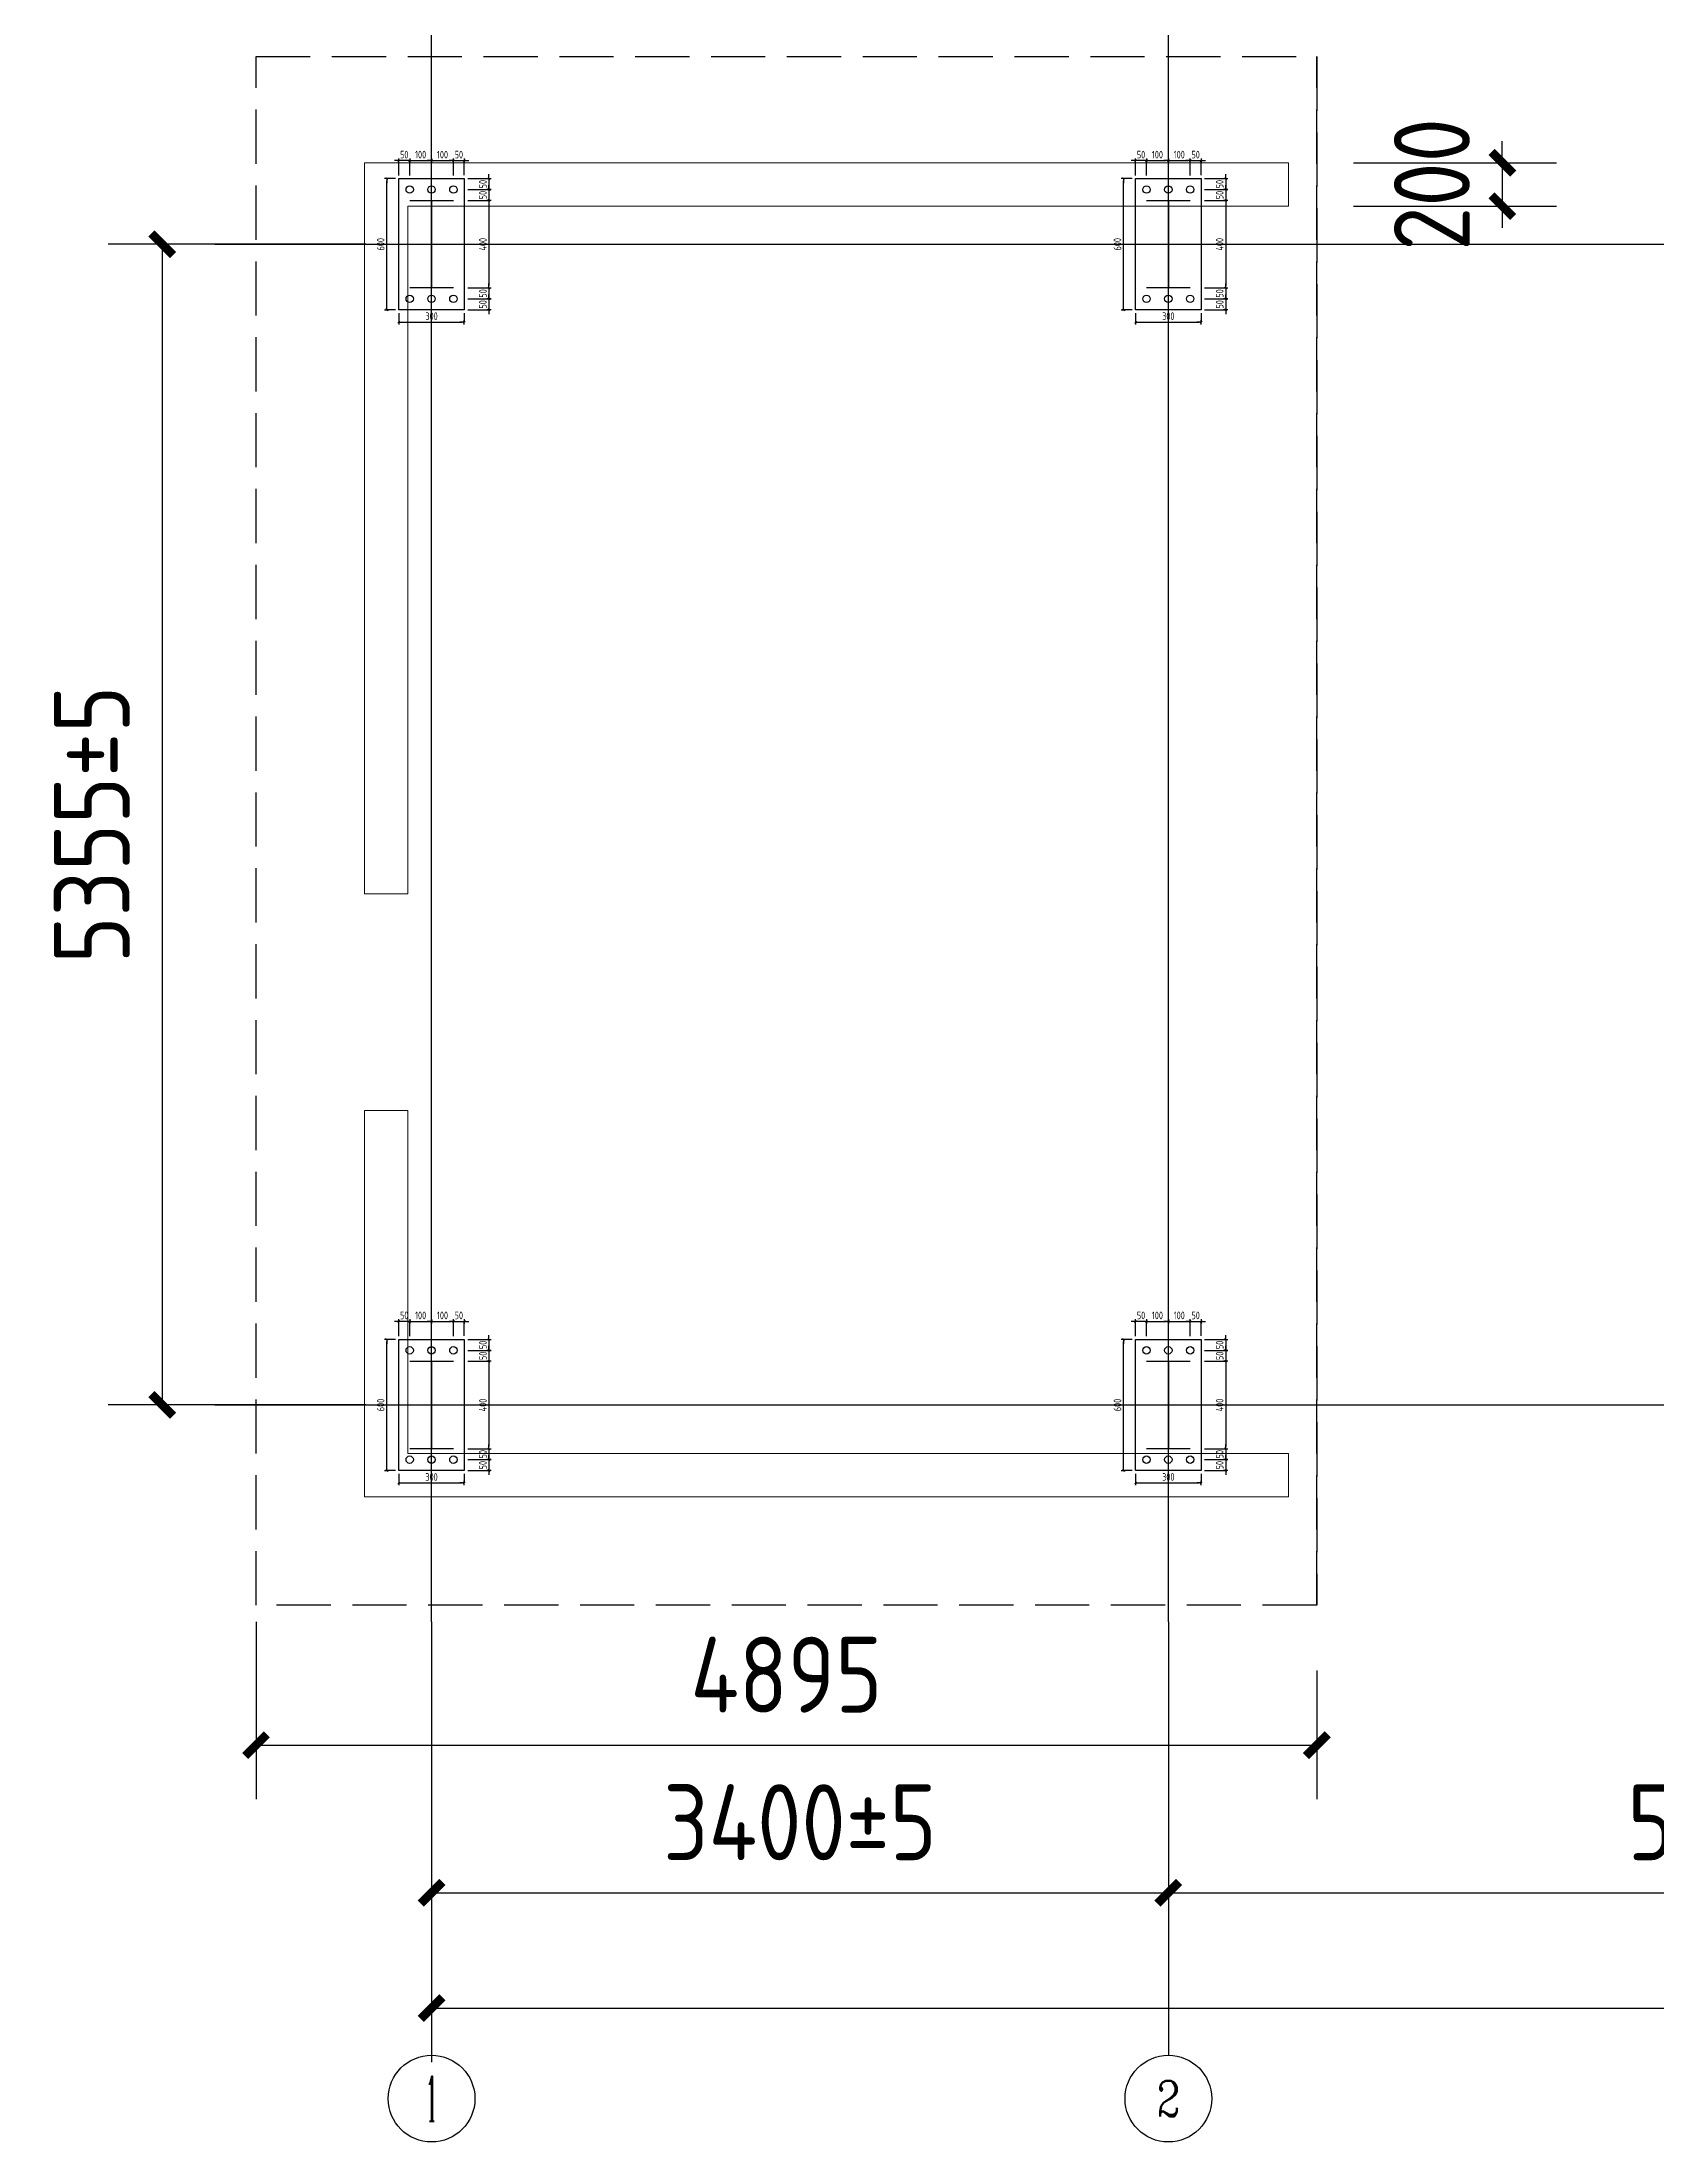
# Model space of a CAD drawing. Extents: x 1129386 to 1341523, y 309636 to 351636.
# Drawn here: x 1299067 to 1306515, y 335502 to 345190 of the extents above; entities that cross this region are included whole.
import ezdxf
from ezdxf.enums import TextEntityAlignment as Align

# ---------------------------------------------------------------- set-up
doc = ezdxf.new("R2010")
doc.units = 0
doc.header["$LTSCALE"] = 1000
doc.header["$MEASUREMENT"] = 0
doc.linetypes.add('DASH', pattern=[0.35, 0.25, -0.1])
for name, color, linetype in [('1', 7, 'Continuous'), ('9', 3, 'Continuous'), ('AXIS', 3, 'Continuous'), ('AXIS_TEXT', 7, 'Continuous'), ('DOTE', 1, 'Continuous')]:
    doc.layers.add(name, color=color, linetype=linetype)
doc.styles.add('_TCH_AXIS', font='COMPLEX', dxfattribs={"bigfont": 'GBCBIG'})
doc.styles.add('COMPLEX', font='COMPLEX')
doc.styles.add('HZ', font='tssdeng.shx', dxfattribs={"width": 0.7, "bigfont": 'tssdchn.shx'})
doc.styles.get("Standard").update_dxf_attribs({"font": 'gbenor.shx', "bigfont": 'gbcbig.shx'})
doc.dimstyles.new('1-1', dxfattribs={"dimscale": 100, "dimtxt": 3.5, "dimasz": 1, "dimexe": 0, "dimexo": 1.5, "dimgap": 1, "dimtad": 1, "dimdec": 0, "dimzin": 0, "dimdsep": 46, "dimtxsty": 'HZ', "dimblk": 'TJDIM', "dimcen": 0, "dimclrd": 3, "dimclre": 3, "dimclrt": 7, "dimaunit": 1, "dimadec": 0, "dimazin": 0, "dimtfac": 1, "dimtdec": 0, "dimtix": 1, "dimtmove": 2, "dimatfit": 3, "dimldrblk": 'TJDIM', "dimfxl": 0, "dimtolj": 1, "dimarcsym": 0})
doc.dimstyles.get("Standard").update_dxf_attribs({"dimscale": 100, "dimtxt": 3.5, "dimasz": 1, "dimexe": 2.5, "dimexo": 3, "dimgap": 1.5, "dimtad": 1, "dimdec": 0, "dimzin": 0, "dimdsep": 46, "dimtxsty": 'Standard', "dimblk": 'ARCHTICK', "dimcen": 0.09, "dimadec": 0, "dimazin": 0, "dimtfac": 1, "dimtdec": 0, "dimtix": 1, "dimtmove": 2, "dimatfit": 3, "dimldrblk": 'ARCHTICK', "dimfxl": 1, "dimtolj": 1, "dimtzin": 0, "dimarcsym": 0})
doc.dimstyles.new('STANDARD$0', dxfattribs={"dimscale": 100, "dimtxt": 3.5, "dimasz": 1, "dimexe": 2.5, "dimexo": 3, "dimgap": 1.5, "dimtad": 1, "dimdec": 0, "dimzin": 0, "dimdsep": 46, "dimtxsty": 'Standard', "dimblk": 'ARCHTICK', "dimcen": 0.09, "dimadec": 0, "dimazin": 0, "dimtfac": 1, "dimtdec": 0, "dimtix": 1, "dimtmove": 2, "dimatfit": 3, "dimldrblk": 'ARCHTICK', "dimfxl": 1, "dimtolj": 1, "dimtzin": 0, "dimarcsym": 0})

# ---------------------------------------------------------------- blocks, each defined once
blk = doc.blocks.new('_ArchTick')
at = {"color": 0, "linetype": 'ByBlock', "const_width": 0.4}
blk.add_lwpolyline([(-0.5, -0.5), (0.5, 0.5)], dxfattribs=at)
blk = doc.blocks.new('*D94')
at = {"color": 0, "lineweight": -2}
for p, q in [((1300864.8, 337601.9), (1300864.8, 336401.9)), ((1304264.8, 337601.9), (1304264.8, 336401.9))]:
    blk.add_line(p, q, dxfattribs=at)
at = {"color": 0, "linetype": 'ByBlock', "lineweight": -2}
blk.add_line((1300864.8, 336651.9), (1304264.8, 336651.9), dxfattribs=at)
at = {"layer": 'Defpoints', "color": 0}
for p in [(1300864.8, 337901.9), (1304264.8, 337901.9), (1304264.8, 336651.9)]:
    blk.add_point(p, dxfattribs=at)
at = {"color": 0, "lineweight": -2, "xscale": 100, "yscale": 100, "zscale": 100, "rotation": 180}
blk.add_blockref('_ArchTick', (1300864.8, 336651.9), dxfattribs=at)
at = {"color": 0, "lineweight": -2, "xscale": 100, "yscale": 100, "zscale": 100}
blk.add_blockref('_ArchTick', (1304264.8, 336651.9), dxfattribs=at)
at = {"color": 0, "insert": (1302564.8, 336976.9), "char_height": 350, "attachment_point": 5}
blk.add_mtext('\\A1;3400%%P5', dxfattribs=at)
blk = doc.blocks.new('*D95')
at = {"color": 0, "lineweight": -2}
for p, q in [((1304264.8, 337601.9), (1304264.8, 336401.9)), ((1309764.8, 337601.9), (1309764.8, 336401.9))]:
    blk.add_line(p, q, dxfattribs=at)
at = {"color": 0, "linetype": 'ByBlock', "lineweight": -2}
blk.add_line((1304264.8, 336651.9), (1309764.8, 336651.9), dxfattribs=at)
at = {"layer": 'Defpoints', "color": 0}
for p in [(1304264.8, 337901.9), (1309764.8, 337901.9), (1309764.8, 336651.9)]:
    blk.add_point(p, dxfattribs=at)
at = {"color": 0, "lineweight": -2, "xscale": 100, "yscale": 100, "zscale": 100, "rotation": 180}
blk.add_blockref('_ArchTick', (1304264.8, 336651.9), dxfattribs=at)
at = {"color": 0, "lineweight": -2, "xscale": 100, "yscale": 100, "zscale": 100}
blk.add_blockref('_ArchTick', (1309764.8, 336651.9), dxfattribs=at)
at = {"color": 0, "insert": (1307014.8, 336976.9), "char_height": 350, "attachment_point": 5}
blk.add_mtext('\\A1;5500%%P5', dxfattribs=at)
blk = doc.blocks.new('*D98')
at = {"color": 0, "lineweight": -2}
for p, q in [((1300864.8, 337601.9), (1300864.8, 335869.5)), ((1320764.8, 337601.9), (1320764.8, 335869.5))]:
    blk.add_line(p, q, dxfattribs=at)
at = {"color": 0, "linetype": 'ByBlock', "lineweight": -2}
for p, q in [((1300864.8, 336119.5), (1310664.8, 336119.5)), ((1320764.8, 336119.5), (1313498.1, 336119.5))]:
    blk.add_line(p, q, dxfattribs=at)
at = {"layer": 'Defpoints', "color": 0}
for p in [(1300864.8, 337901.9), (1320764.8, 337901.9), (1320764.8, 336119.5)]:
    blk.add_point(p, dxfattribs=at)
at = {"color": 0, "lineweight": -2, "xscale": 100, "yscale": 100, "zscale": 100, "rotation": 180}
blk.add_blockref('_ArchTick', (1300864.8, 336119.5), dxfattribs=at)
at = {"color": 0, "lineweight": -2, "xscale": 100, "yscale": 100, "zscale": 100}
blk.add_blockref('_ArchTick', (1320764.8, 336119.5), dxfattribs=at)
at = {"color": 0, "insert": (1312081.4, 336444.5), "char_height": 350, "attachment_point": 5}
blk.add_mtext('\\A1;19900%%P10', dxfattribs=at)
blk = doc.blocks.new('_AXISO')
blk.add_circle((0, 0), 0.5)
at = {"layer": 'AXIS_TEXT', "style": 'COMPLEX', "width": 1.041667}
blk.add_attdef('A', text='', height=0.56, dxfattribs=at).set_placement((-0.25, -0.28), (0.25, -0.28), align=Align.FIT)
blk = doc.blocks.new('*D99')
at = {"color": 0, "lineweight": -2}
for p, q in [((1300561.8, 344256.9), (1299371.8, 344256.9)), ((1300561.8, 338901.9), (1299371.8, 338901.9))]:
    blk.add_line(p, q, dxfattribs=at)
at = {"color": 0, "linetype": 'ByBlock', "lineweight": -2}
blk.add_line((1299621.8, 344256.9), (1299621.8, 338901.9), dxfattribs=at)
at = {"layer": 'Defpoints', "color": 0}
for p in [(1300861.8, 344256.9), (1299621.8, 338901.9), (1300861.8, 338901.9)]:
    blk.add_point(p, dxfattribs=at)
at = {"color": 0, "lineweight": -2, "xscale": 100, "yscale": 100, "zscale": 100}
for p, rotation in [((1299621.8, 344256.9), 90), ((1299621.8, 338901.9), 270)]:
    blk.add_blockref('_ArchTick', p, dxfattribs=dict(at, rotation=rotation))
at = {"color": 0, "insert": (1299296.8, 341579.4), "char_height": 350, "attachment_point": 5, "rotation": 90}
blk.add_mtext('\\A1;5355%%P5', dxfattribs=at)
blk = doc.blocks.new('*D101')
at = {"color": 0, "lineweight": -2}
for p, q in [((1305805.8, 344632.7), (1305805.8, 344732.7)), ((1305119.8, 344632.7), (1306055.8, 344632.7)), ((1305805.8, 344632.7), (1305805.8, 344432.7)), ((1305119.8, 344432.7), (1306055.8, 344432.7)), ((1305805.8, 344432.7), (1305805.8, 344332.7))]:
    blk.add_line(p, q, dxfattribs=at)
at = {"layer": 'Defpoints', "color": 0}
for p in [(1304819.8, 344632.7), (1304819.8, 344432.7), (1305805.8, 344432.7)]:
    blk.add_point(p, dxfattribs=at)
at = {"color": 0, "lineweight": -2, "xscale": 100, "yscale": 100, "zscale": 100}
for p, rotation in [((1305805.8, 344632.7), 270), ((1305805.8, 344432.7), 90)]:
    blk.add_blockref('_ArchTick', p, dxfattribs=dict(at, rotation=rotation))
at = {"color": 0, "insert": (1305480.8, 344532.7), "char_height": 350, "attachment_point": 5, "rotation": 90}
blk.add_mtext('\\A1;200', dxfattribs=at)
blk = doc.blocks.new('*D104')
at = {"color": 0, "lineweight": -2}
for p, q in [((1300054.8, 337901.4), (1300054.8, 337082.7)), ((1304949.8, 337677.7), (1304949.8, 337082.7))]:
    blk.add_line(p, q, dxfattribs=at)
at = {"color": 0, "linetype": 'ByBlock', "lineweight": -2}
blk.add_line((1300054.8, 337332.7), (1304949.8, 337332.7), dxfattribs=at)
at = {"layer": 'Defpoints', "color": 0}
for p in [(1300054.8, 338201.4), (1304949.8, 337977.7), (1304949.8, 337332.7)]:
    blk.add_point(p, dxfattribs=at)
at = {"color": 0, "lineweight": -2, "xscale": 100, "yscale": 100, "zscale": 100, "rotation": 180}
blk.add_blockref('_ArchTick', (1300054.8, 337332.7), dxfattribs=at)
at = {"color": 0, "lineweight": -2, "xscale": 100, "yscale": 100, "zscale": 100}
blk.add_blockref('_ArchTick', (1304949.8, 337332.7), dxfattribs=at)
at = {"color": 0, "insert": (1302502.3, 337657.7), "char_height": 350, "attachment_point": 5}
blk.add_mtext('\\A1;4895', dxfattribs=at)
blk = doc.blocks.new('TJDIM')
at = {"color": 2, "const_width": 0.45}
blk.add_lwpolyline([(-0.5, -0.5), (0.5, 0.5)], dxfattribs=at)
at = {"layer": '9', "color": 3, "linetype": 'Continuous'}
for p, q in [((0, 0), (-2, 0)), ((0, -1), (0, 1))]:
    blk.add_line(p, q, dxfattribs=at)
blk = doc.blocks.new('*D62')
at = {"layer": '1', "color": 3, "lineweight": -2}
for p, q in [((1149622, 398009), (1149622, 398687)), ((1150622, 398009), (1150622, 398687))]:
    blk.add_line(p, q, dxfattribs=at)
at = {"layer": '1', "color": 3, "linetype": 'ByBlock', "lineweight": -2}
blk.add_line((1149722, 398687), (1150522, 398687), dxfattribs=at)
at = {"layer": 'Defpoints', "color": 0}
for p in [(1149622, 397859), (1150622, 398687), (1150622, 397859)]:
    blk.add_point(p, dxfattribs=at)
at = {"layer": '1', "color": 3, "lineweight": -2, "xscale": 100, "yscale": 100, "zscale": 100, "rotation": 180}
blk.add_blockref('TJDIM', (1149622, 398687), dxfattribs=at)
at = {"layer": '1', "color": 3, "lineweight": -2, "xscale": 100, "yscale": 100, "zscale": 100}
blk.add_blockref('TJDIM', (1150622, 398687), dxfattribs=at)
at = {"layer": '1', "color": 7, "insert": (1150122, 398962), "char_height": 350, "attachment_point": 5, "style": 'HZ'}
blk.add_mtext('\\A1;100', dxfattribs=at)
blk = doc.blocks.new('*D63')
at = {"layer": '1', "color": 3, "linetype": 'ByBlock', "lineweight": -2}
for p, q in [((1149022, 398687), (1148922, 398687)), ((1149622, 398687), (1149122, 398687)), ((1149722, 398687), (1149822, 398687))]:
    blk.add_line(p, q, dxfattribs=at)
at = {"layer": '1', "color": 3, "lineweight": -2}
for p, q in [((1149122, 398009), (1149122, 398687)), ((1149622, 398009), (1149622, 398687))]:
    blk.add_line(p, q, dxfattribs=at)
at = {"layer": 'Defpoints', "color": 0}
for p in [(1149122, 398687), (1149122, 397859), (1149622, 397859)]:
    blk.add_point(p, dxfattribs=at)
at = {"layer": '1', "color": 3, "lineweight": -2, "xscale": 100, "yscale": 100, "zscale": 100}
blk.add_blockref('TJDIM', (1149122, 398687), dxfattribs=at)
at = {"layer": '1', "color": 3, "lineweight": -2, "xscale": 100, "yscale": 100, "zscale": 100, "rotation": 180}
blk.add_blockref('TJDIM', (1149622, 398687), dxfattribs=at)
at = {"layer": '1', "color": 7, "insert": (1149372, 398962), "char_height": 350, "attachment_point": 5, "style": 'HZ'}
blk.add_mtext('\\A1;50', dxfattribs=at)
blk = doc.blocks.new('*D64')
at = {"layer": '1', "color": 3, "lineweight": -2}
for p, q in [((1150622, 398009), (1150622, 398687)), ((1151622, 398009), (1151622, 398687))]:
    blk.add_line(p, q, dxfattribs=at)
at = {"layer": '1', "color": 3, "linetype": 'ByBlock', "lineweight": -2}
blk.add_line((1150722, 398687), (1151522, 398687), dxfattribs=at)
at = {"layer": 'Defpoints', "color": 0}
for p in [(1150622, 397859), (1151622, 398687), (1151622, 397859)]:
    blk.add_point(p, dxfattribs=at)
at = {"layer": '1', "color": 3, "lineweight": -2, "xscale": 100, "yscale": 100, "zscale": 100, "rotation": 180}
blk.add_blockref('TJDIM', (1150622, 398687), dxfattribs=at)
at = {"layer": '1', "color": 3, "lineweight": -2, "xscale": 100, "yscale": 100, "zscale": 100}
blk.add_blockref('TJDIM', (1151622, 398687), dxfattribs=at)
at = {"layer": '1', "color": 7, "insert": (1151122, 398962), "char_height": 350, "attachment_point": 5, "style": 'HZ'}
blk.add_mtext('\\A1;100', dxfattribs=at)
blk = doc.blocks.new('*D65')
at = {"layer": '1', "color": 3, "linetype": 'ByBlock', "lineweight": -2}
for p, q in [((1151522, 398687), (1151422, 398687)), ((1151622, 398687), (1152122, 398687)), ((1152222, 398687), (1152322, 398687))]:
    blk.add_line(p, q, dxfattribs=at)
at = {"layer": '1', "color": 3, "lineweight": -2}
for p, q in [((1151622, 398009), (1151622, 398687)), ((1152122, 398025), (1152122, 398687))]:
    blk.add_line(p, q, dxfattribs=at)
at = {"layer": 'Defpoints', "color": 0}
for p in [(1151622, 397859), (1152122, 398687), (1152122, 397875)]:
    blk.add_point(p, dxfattribs=at)
at = {"layer": '1', "color": 3, "lineweight": -2, "xscale": 100, "yscale": 100, "zscale": 100}
blk.add_blockref('TJDIM', (1151622, 398687), dxfattribs=at)
at = {"layer": '1', "color": 3, "lineweight": -2, "xscale": 100, "yscale": 100, "zscale": 100, "rotation": 180}
blk.add_blockref('TJDIM', (1152122, 398687), dxfattribs=at)
at = {"layer": '1', "color": 7, "insert": (1151872, 398962), "char_height": 350, "attachment_point": 5, "style": 'HZ'}
blk.add_mtext('\\A1;50', dxfattribs=at)
blk = doc.blocks.new('*D66')
at = {"layer": '1', "color": 3, "lineweight": -2}
for p, q in [((1152280, 397363), (1153247, 397363)), ((1152280, 396863), (1153247, 396863))]:
    blk.add_line(p, q, dxfattribs=at)
at = {"layer": '1', "color": 3, "linetype": 'ByBlock', "lineweight": -2}
for p, q in [((1153247, 397463), (1153247, 397563)), ((1153247, 397363), (1153247, 396863)), ((1153247, 396763), (1153247, 396663))]:
    blk.add_line(p, q, dxfattribs=at)
at = {"layer": 'Defpoints', "color": 0}
for p in [(1152130, 397363), (1152130, 396863), (1153247, 396863)]:
    blk.add_point(p, dxfattribs=at)
at = {"layer": '1', "color": 3, "lineweight": -2, "xscale": 100, "yscale": 100, "zscale": 100}
for p, rotation in [((1153247, 397363), 270), ((1153247, 396863), 90)]:
    blk.add_blockref('TJDIM', p, dxfattribs=dict(at, rotation=rotation))
at = {"layer": '1', "color": 7, "insert": (1152972, 397113), "char_height": 350, "attachment_point": 5, "rotation": 90, "style": 'HZ'}
blk.add_mtext('\\A1;50', dxfattribs=at)
blk = doc.blocks.new('*D67')
at = {"layer": '1', "color": 3, "lineweight": -2}
for p, q in [((1152280, 396863), (1153247, 396863)), ((1152280, 392863), (1153247, 392863))]:
    blk.add_line(p, q, dxfattribs=at)
at = {"layer": '1', "color": 3, "linetype": 'ByBlock', "lineweight": -2}
blk.add_line((1153247, 396763), (1153247, 392963), dxfattribs=at)
at = {"layer": 'Defpoints', "color": 0}
for p in [(1152130, 396863), (1152130, 392863), (1153247, 392863)]:
    blk.add_point(p, dxfattribs=at)
at = {"layer": '1', "color": 3, "lineweight": -2, "xscale": 100, "yscale": 100, "zscale": 100}
for p, rotation in [((1153247, 396863), 90), ((1153247, 392863), 270)]:
    blk.add_blockref('TJDIM', p, dxfattribs=dict(at, rotation=rotation))
at = {"layer": '1', "color": 7, "insert": (1152972, 394863), "char_height": 350, "attachment_point": 5, "rotation": 90, "style": 'HZ'}
blk.add_mtext('\\A1;400', dxfattribs=at)
blk = doc.blocks.new('*D68')
at = {"layer": '1', "color": 3, "linetype": 'ByBlock', "lineweight": -2}
for p, q in [((1153247, 392963), (1153247, 393063)), ((1153247, 392863), (1153247, 392363)), ((1153247, 392263), (1153247, 392163))]:
    blk.add_line(p, q, dxfattribs=at)
at = {"layer": '1', "color": 3, "lineweight": -2}
for p, q in [((1152280, 392863), (1153247, 392863)), ((1152280, 392363), (1153247, 392363))]:
    blk.add_line(p, q, dxfattribs=at)
at = {"layer": 'Defpoints', "color": 0}
for p in [(1152130, 392863), (1152130, 392363), (1153247, 392363)]:
    blk.add_point(p, dxfattribs=at)
at = {"layer": '1', "color": 3, "lineweight": -2, "xscale": 100, "yscale": 100, "zscale": 100}
for p, rotation in [((1153247, 392863), 270), ((1153247, 392363), 90)]:
    blk.add_blockref('TJDIM', p, dxfattribs=dict(at, rotation=rotation))
at = {"layer": '1', "color": 7, "insert": (1152972, 392613), "char_height": 350, "attachment_point": 5, "rotation": 90, "style": 'HZ'}
blk.add_mtext('\\A1;50', dxfattribs=at)
blk = doc.blocks.new('*D69')
at = {"layer": '1', "color": 3, "lineweight": -2}
for p, q in [((1149122, 391713), (1149122, 391296)), ((1152122, 391713), (1152122, 391296))]:
    blk.add_line(p, q, dxfattribs=at)
at = {"layer": '1', "color": 3, "linetype": 'ByBlock', "lineweight": -2}
blk.add_line((1149222, 391296), (1152022, 391296), dxfattribs=at)
at = {"layer": 'Defpoints', "color": 0}
for p in [(1149122, 391863), (1152122, 391863), (1152122, 391296)]:
    blk.add_point(p, dxfattribs=at)
at = {"layer": '1', "color": 3, "lineweight": -2, "xscale": 100, "yscale": 100, "zscale": 100, "rotation": 180}
blk.add_blockref('TJDIM', (1149122, 391296), dxfattribs=at)
at = {"layer": '1', "color": 3, "lineweight": -2, "xscale": 100, "yscale": 100, "zscale": 100}
blk.add_blockref('TJDIM', (1152122, 391296), dxfattribs=at)
at = {"layer": '1', "color": 7, "insert": (1150622, 391571), "char_height": 350, "attachment_point": 5, "style": 'HZ'}
blk.add_mtext('\\A1;300', dxfattribs=at)
blk = doc.blocks.new('*D70')
at = {"layer": '1', "color": 3, "lineweight": -2}
for p, q in [((1148972, 397863), (1148569, 397863)), ((1148972, 391863), (1148569, 391863))]:
    blk.add_line(p, q, dxfattribs=at)
at = {"layer": '1', "color": 3, "linetype": 'ByBlock', "lineweight": -2}
blk.add_line((1148569, 391963), (1148569, 397763), dxfattribs=at)
at = {"layer": 'Defpoints', "color": 0}
for p in [(1148569, 397863), (1149122, 397863), (1149122, 391863)]:
    blk.add_point(p, dxfattribs=at)
at = {"layer": '1', "color": 3, "lineweight": -2, "xscale": 100, "yscale": 100, "zscale": 100}
for p, rotation in [((1148569, 397863), 90), ((1148569, 391863), 270)]:
    blk.add_blockref('TJDIM', p, dxfattribs=dict(at, rotation=rotation))
at = {"layer": '1', "color": 7, "insert": (1148294, 394863), "char_height": 350, "attachment_point": 5, "rotation": 90, "style": 'HZ'}
blk.add_mtext('\\A1;600', dxfattribs=at)
blk = doc.blocks.new('*D71')
at = {"layer": '1', "color": 3, "lineweight": -2}
for p, q in [((1152280, 397863), (1153247, 397863)), ((1152280, 397363), (1153247, 397363))]:
    blk.add_line(p, q, dxfattribs=at)
at = {"layer": '1', "color": 3, "linetype": 'ByBlock', "lineweight": -2}
for p, q in [((1153247, 397963), (1153247, 398063)), ((1153247, 397863), (1153247, 397363)), ((1153247, 397263), (1153247, 397163))]:
    blk.add_line(p, q, dxfattribs=at)
at = {"layer": 'Defpoints', "color": 0}
for p in [(1152130, 397863), (1152130, 397363), (1153247, 397363)]:
    blk.add_point(p, dxfattribs=at)
at = {"layer": '1', "color": 3, "lineweight": -2, "xscale": 100, "yscale": 100, "zscale": 100}
for p, rotation in [((1153247, 397863), 270), ((1153247, 397363), 90)]:
    blk.add_blockref('TJDIM', p, dxfattribs=dict(at, rotation=rotation))
at = {"layer": '1', "color": 7, "insert": (1152972, 397613), "char_height": 350, "attachment_point": 5, "rotation": 90, "style": 'HZ'}
blk.add_mtext('\\A1;50', dxfattribs=at)
blk = doc.blocks.new('*D72')
at = {"layer": '1', "color": 3, "lineweight": -2}
for p, q in [((1152280, 392363), (1153247, 392363)), ((1152280, 391863), (1153247, 391863))]:
    blk.add_line(p, q, dxfattribs=at)
at = {"layer": '1', "color": 3, "linetype": 'ByBlock', "lineweight": -2}
for p, q in [((1153247, 392463), (1153247, 392563)), ((1153247, 392363), (1153247, 391863)), ((1153247, 391763), (1153247, 391663))]:
    blk.add_line(p, q, dxfattribs=at)
at = {"layer": 'Defpoints', "color": 0}
for p in [(1152130, 392363), (1152130, 391863), (1153247, 391863)]:
    blk.add_point(p, dxfattribs=at)
at = {"layer": '1', "color": 3, "lineweight": -2, "xscale": 100, "yscale": 100, "zscale": 100}
for p, rotation in [((1153247, 392363), 270), ((1153247, 391863), 90)]:
    blk.add_blockref('TJDIM', p, dxfattribs=dict(at, rotation=rotation))
at = {"layer": '1', "color": 7, "insert": (1152972, 392113), "char_height": 350, "attachment_point": 5, "rotation": 90, "style": 'HZ'}
blk.add_mtext('\\A1;50', dxfattribs=at)
blk = doc.blocks.new('C')
at = {"layer": '1', "color": 1}
for p, q in [((1149622.4, 396863.1), (1151622.4, 396863.1)), ((1150622.4, 396863.1), (1150622.4, 392863.1)), ((1151622.4, 392863.1), (1149622.4, 392863.1))]:
    blk.add_line(p, q, dxfattribs=at)
blk.add_lwpolyline([(1152122.4, 397863.1), (1152122.4, 391863.1), (1149122.4, 391863.1), (1149122.4, 397863.1)], close=True, dxfattribs=at)
for centre in [(1149622.4, 397363.1), (1150622.4, 397363.1), (1151622.4, 397363.1), (1149622.4, 392363.1), (1150622.4, 392363.1), (1151622.4, 392363.1)]:
    blk.add_circle(centre, 169.1, dxfattribs=at)
for base, p1, p2, text, picture, middle in [((1149122.4, 398686.5), (1149622.4, 397859.5), (1149122.4, 397859.5), '50', '*D63', (1149372.4, 398961.5)), ((1150622.4, 398686.5), (1149622.4, 397859.5), (1150622.4, 397859.5), '100', '*D62', (1150122.4, 398961.5)), ((1151622.4, 398686.5), (1150622.4, 397859.5), (1151622.4, 397859.5), '100', '*D64', (1151122.4, 398961.5)), ((1152122.4, 398686.5), (1151622.4, 397859.5), (1152122.4, 397874.5), '50', '*D65', (1151872.4, 398961.5)), ((1152122.4, 391295.5), (1149122.4, 391863.1), (1152122.4, 391863.1), '300', '*D69', (1150622.4, 391570.5))]:
    dim = blk.add_linear_dim(base=base, p1=p1, p2=p2, text=text, dimstyle='1-1', dxfattribs=at)
    dim.commit()
    dim.dimension.update_dxf_attribs({"geometry": picture, "text_midpoint": middle})
for base, p1, p2, text, picture, middle in [((1148568.8, 397863.1), (1149122.4, 391863.1), (1149122.4, 397863.1), '600', '*D70', (1148293.8, 394863.1)), ((1153247.5, 397363.1), (1152130.4, 397863.1), (1152130.4, 397363.1), '50', '*D71', (1152972.5, 397613.1)), ((1153247.5, 396863.1), (1152130.4, 397363.1), (1152130.4, 396863.1), '50', '*D66', (1152972.5, 397113.1)), ((1153247.5, 392863.1), (1152130.4, 396863.1), (1152130.4, 392863.1), '400', '*D67', (1152972.5, 394863.1)), ((1153247.5, 392363.1), (1152130.4, 392863.1), (1152130.4, 392363.1), '50', '*D68', (1152972.5, 392613.1)), ((1153247.5, 391863.1), (1152130.4, 392363.1), (1152130.4, 391863.1), '50', '*D72', (1152972.5, 392113.1))]:
    dim = blk.add_linear_dim(base=base, p1=p1, p2=p2, angle=90, text=text, dimstyle='1-1', dxfattribs=at)
    dim.commit()
    dim.dimension.update_dxf_attribs({"geometry": picture, "text_midpoint": middle})

msp = doc.modelspace()

# ---------------------------------------------------------------- linework, layer by layer
at = {"layer": '1', "color": 7, "linetype": 'DASH', "lineweight": 30}
for p, q in [((1300054.8, 337977.7), (1300054.8, 345122.7)), ((1300054.8, 345122.7), (1304949.8, 345122.7)), ((1300054.8, 345122.7), (1304949.8, 345122.7)), ((1300054.8, 337977.7), (1300054.8, 345122.7)), ((1304949.8, 345122.7), (1304949.8, 337977.7)), ((1304949.8, 337977.7), (1304949.8, 345122.7)), ((1304949.8, 337977.7), (1300054.8, 337977.7)), ((1304949.8, 337977.7), (1300054.8, 337977.7))]:
    msp.add_line(p, q, dxfattribs=at)
at = {"layer": '1', "color": 2, "linetype": 'Continuous', "lineweight": 13}
for p, q in [((1304819.8, 344632.7), (1300554.8, 344632.7)), ((1300554.8, 344632.7), (1300554.8, 341260.2)), ((1300554.8, 341260.2), (1300554.8, 344632.7)), ((1304819.8, 344632.7), (1300554.8, 344632.7)), ((1304819.8, 344432.7), (1304819.8, 344632.7)), ((1304819.8, 344632.7), (1304819.8, 344432.7)), ((1300754.8, 344432.7), (1300754.8, 341260.2)), ((1304819.8, 344432.7), (1300754.8, 344432.7)), ((1300754.8, 341260.2), (1300754.8, 344432.7)), ((1304819.8, 344432.7), (1300754.8, 344432.7)), ((1300754.8, 341260.2), (1300554.8, 341260.2)), ((1300754.8, 341260.2), (1300554.8, 341260.2)), ((1300554.8, 340260.2), (1300554.8, 338477.7)), ((1300754.8, 340260.2), (1300554.8, 340260.2)), ((1300554.8, 338477.7), (1300554.8, 340260.2)), ((1300754.8, 340260.2), (1300554.8, 340260.2)), ((1300754.8, 340260.2), (1300754.8, 338677.7)), ((1300754.8, 338677.7), (1300754.8, 340260.2)), ((1300754.8, 338677.7), (1304819.8, 338677.7)), ((1300754.8, 338677.7), (1304819.8, 338677.7)), ((1304819.8, 338477.7), (1304819.8, 338677.7)), ((1304819.8, 338477.7), (1304819.8, 338677.7)), ((1300554.8, 338477.7), (1304819.8, 338477.7)), ((1300554.8, 338477.7), (1304819.8, 338477.7))]:
    msp.add_line(p, q, dxfattribs=at)
at = {"layer": 'AXIS'}
for p, q in [((1300864.8, 337901.9), (1300864.8, 335901.9)), ((1304264.8, 337901.9), (1304264.8, 335901.9))]:
    msp.add_line(p, q, dxfattribs=at)
at = {"layer": 'DOTE'}
for p, q in [((1300864.8, 337901.9), (1300864.8, 345256.9)), ((1304264.8, 337901.9), (1304264.8, 345256.9)), ((1299864.8, 344256.9), (1321764.8, 344256.9)), ((1299864.8, 338901.9), (1321764.8, 338901.9))]:
    msp.add_line(p, q, dxfattribs=at)

# ---------------------------------------------------------------- block references
at = {"xscale": 0.1008403360610828, "yscale": 0.1008403361483943, "zscale": 0.1008403361344538}
for p in [(1184835.6, 304438.7), (1188235.6, 304438.7), (1184835.6, 299083.7), (1188235.6, 299083.7)]:
    msp.add_blockref('C', p, dxfattribs=at)
at = {"layer": 'AXIS'}
ref = msp.add_blockref('_AXISO', (1300864.8, 335701.9), dxfattribs=dict(at, xscale=400, yscale=400, zscale=400))
ref.add_attrib('A', '1', dxfattribs={"layer": 'AXIS_TEXT', "height": 208.1, "style": '_TCH_AXIS', "width": 0.55371}).set_placement((1300840, 335597.8), (1300889.6, 335597.8), align=Align.FIT)
ref = msp.add_blockref('_AXISO', (1304264.8, 335701.9), dxfattribs=dict(at, xscale=400, yscale=400, zscale=400))
ref.add_attrib('A', '2', dxfattribs={"layer": 'AXIS_TEXT', "height": 164.4, "style": '_TCH_AXIS', "width": 0.995025}).set_placement((1304210, 335619.7), (1304319.6, 335619.7), align=Align.FIT)

# ---------------------------------------------------------------- dimensions: what is measured, and where the dimension line sits
dim = msp.add_linear_dim(base=(1305805.8, 344432.7), p1=(1304819.8, 344632.7), p2=(1304819.8, 344432.7), angle=90, dimstyle='Standard')
dim.commit()
dim.dimension.update_dxf_attribs({"geometry": '*D101', "text_midpoint": (1305480.8, 344532.7)})
at = {"color": 3}
dim = msp.add_linear_dim(base=(1299621.8, 338901.9), p1=(1300861.8, 344256.9), p2=(1300861.8, 338901.9), angle=90, text='5355%%P5', dimstyle='STANDARD$0', override={"dimblk": 'ArchTick', "dimfxl": 0}, dxfattribs=at)
dim.commit()
dim.dimension.update_dxf_attribs({"geometry": '*D99', "text_midpoint": (1299296.8, 341579.4)})
dim = msp.add_linear_dim(base=(1304949.8, 337332.7), p1=(1300054.8, 338201.4), p2=(1304949.8, 337977.7), dimstyle='STANDARD$0', override={"dimblk": 'ArchTick', "dimfxl": 0}, dxfattribs=at)
dim.commit()
dim.dimension.update_dxf_attribs({"geometry": '*D104', "text_midpoint": (1302502.3, 337657.7)})
for p1, p2, text, picture, middle in [((1300864.8, 337901.9), (1304264.8, 337901.9), '3400%%P5', '*D94', (1302564.8, 336976.9)), ((1304264.8, 337901.9), (1309764.8, 337901.9), '5500%%P5', '*D95', (1307014.8, 336976.9))]:
    dim = msp.add_aligned_dim(p1=p1, p2=p2, distance=-1250, text=text, dimstyle='STANDARD$0', override={"dimblk": 'ArchTick', "dimfxl": 0}, dxfattribs=at)
    dim.commit()
    dim.dimension.update_dxf_attribs({"geometry": picture, "text_midpoint": middle})
dim = msp.add_linear_dim(base=(1320764.8, 336119.5), p1=(1300864.8, 337901.9), p2=(1320764.8, 337901.9), angle=0, text='19900%%P10', dimstyle='STANDARD$0', override={"dimblk": 'ArchTick', "dimfxl": 0}, dxfattribs=at)
dim.commit()
dim.dimension.update_dxf_attribs({"geometry": '*D98', "text_midpoint": (1312081.4, 336444.5), "dimtype": 161})

doc.saveas('drawing.dxf')
